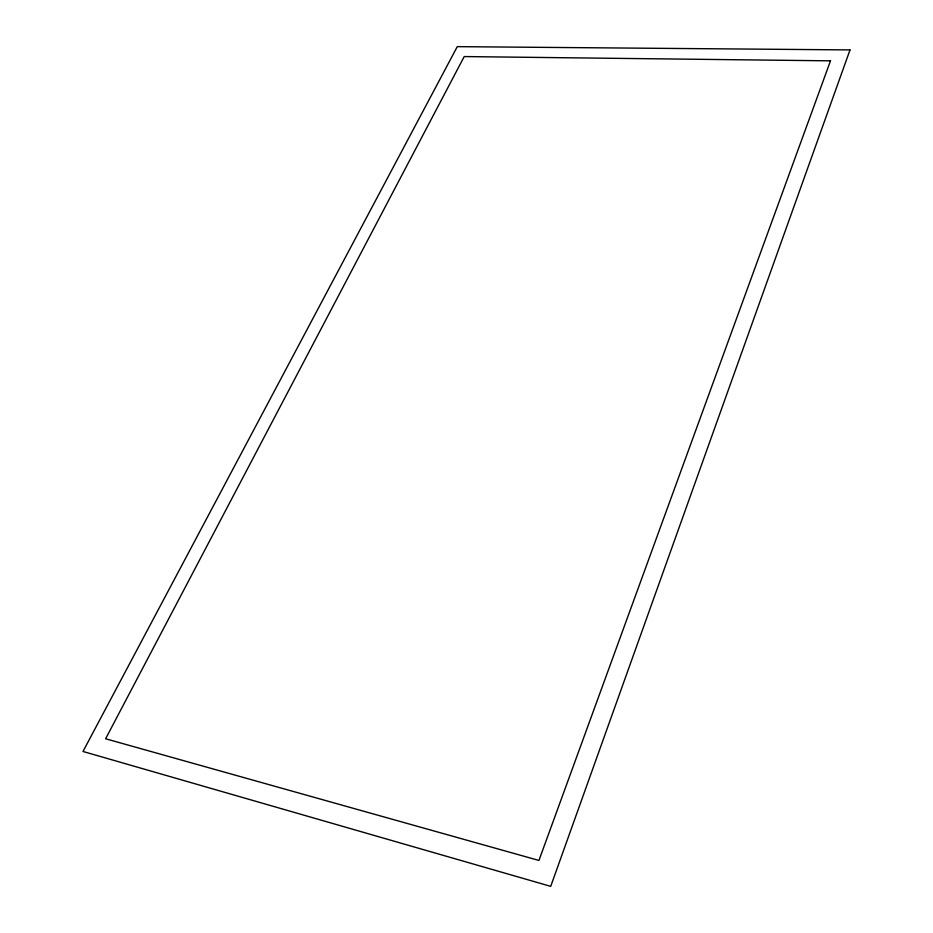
<?xml version="1.0" encoding="UTF-8"?>
<svg xmlns="http://www.w3.org/2000/svg" width="933" height="933" viewBox="0 0 933 933"><rect width="100%" height="100%" fill="white"/><g stroke="black" fill="none" stroke-linecap="round" stroke-linejoin="round"><path stroke-width="1.4" d="M850.01 49.915L550.715 886.35L82.99 751.473L457.275 46.65L850.01 49.915M830.498 60.843L538.936 860.448L105.616 738.761L464.226 56.563L830.498 60.843"/></g></svg>
